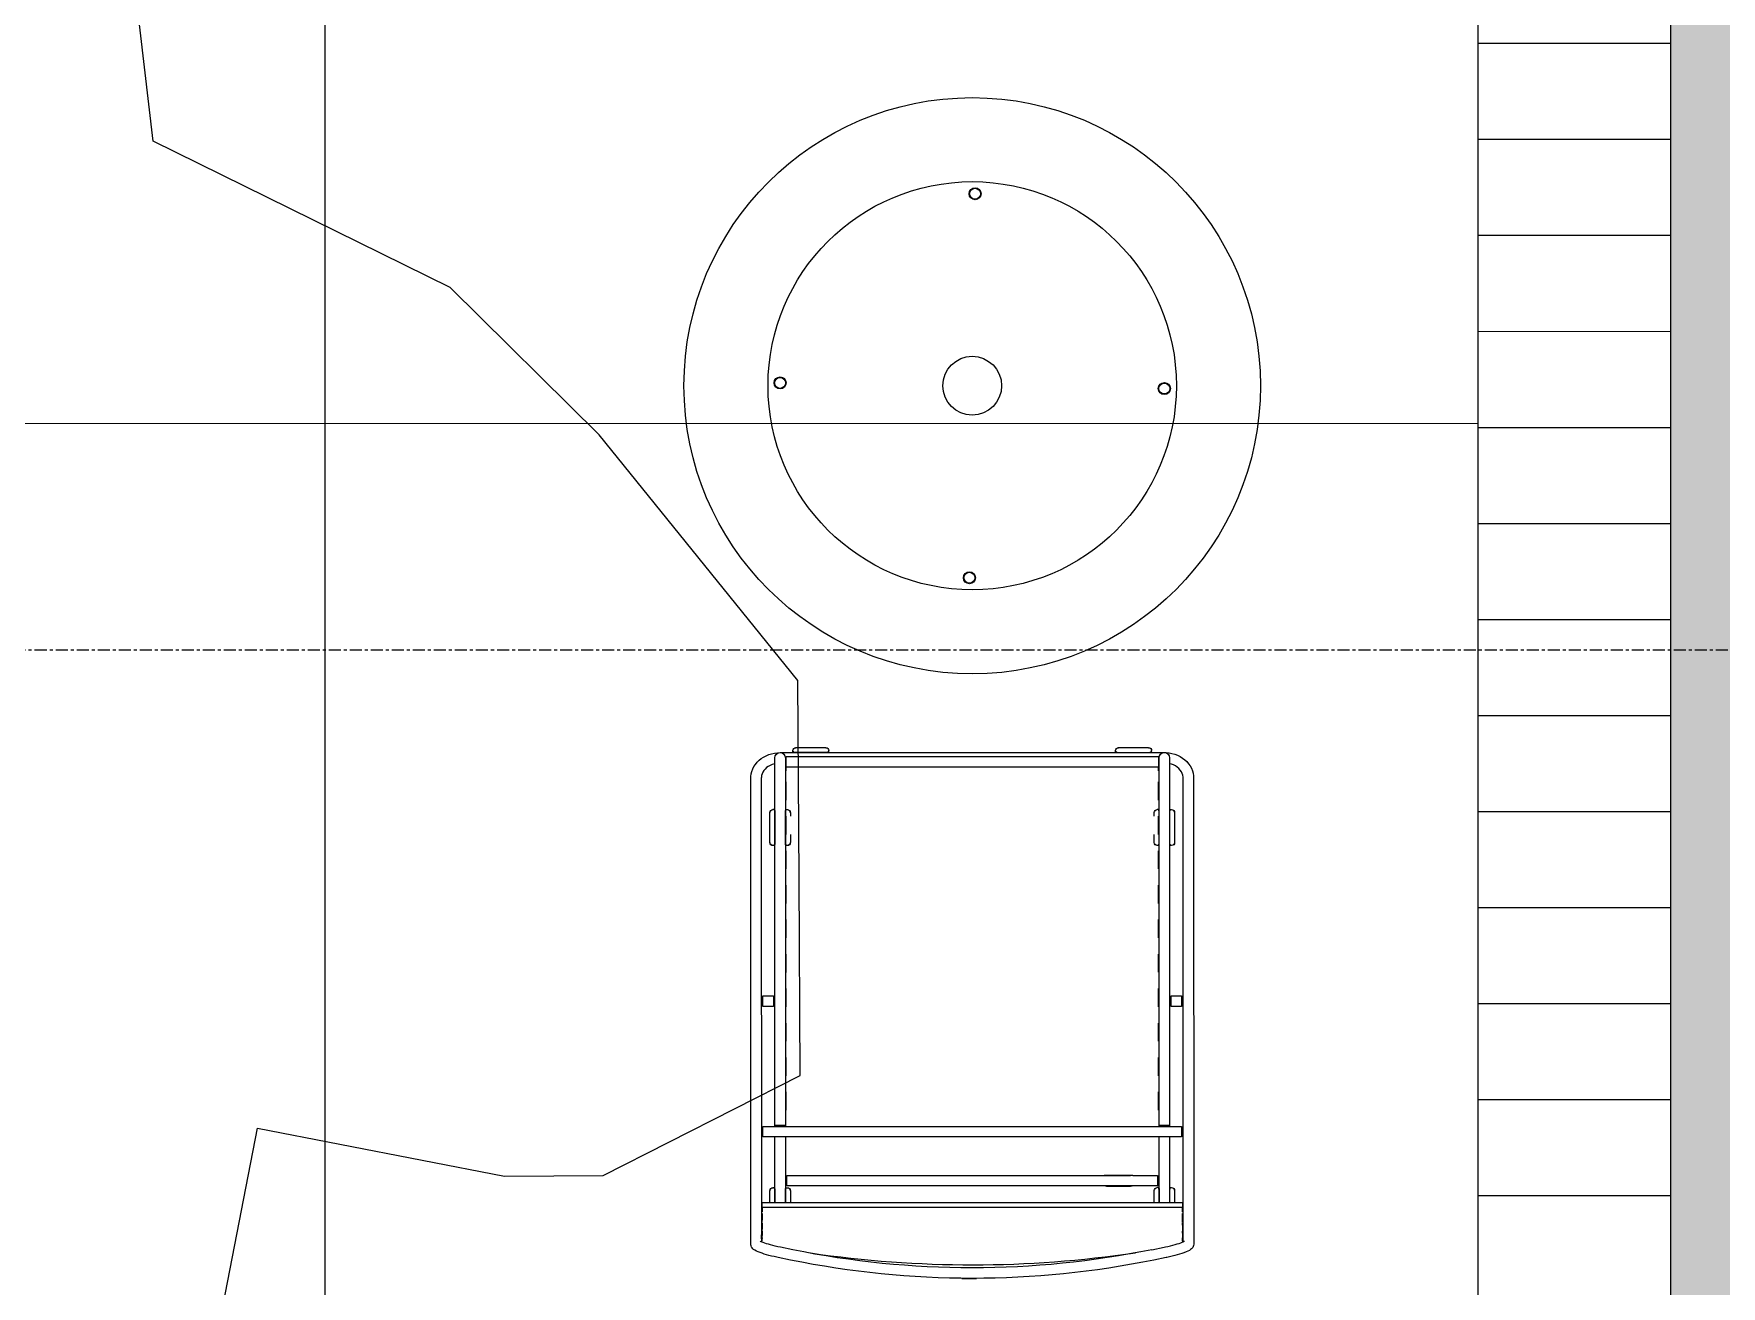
# Model space of a CAD drawing. Header units: inches. Extents: x 3268 to 7018, y 976 to 6708.
# Drawn here: x 6072.7 to 6143, y 2836.6 to 2888.8 of the extents above; entities that cross this region are included whole.
import ezdxf

# ---------------------------------------------------------------- set-up
doc = ezdxf.new("R2010")
doc.units = ezdxf.units.IN
doc.header["$MEASUREMENT"] = 0
doc.linetypes.add('Grid Line 1_2_', pattern=[0.8749999999999999, 0.4999999999999999, -0.125, 0.125, -0.125])
for name, color, linetype, lineweight in [('0-landscaping', 1, 'Continuous', 25), ('L-PVMT-BRCK-HATC', 252, 'Continuous', 15), ('L-PVMT-CONC-HATC', 252, 'Continuous', 15), ('L-SITE-FURN', 2, 'Continuous', 15), ('S-GRID', 1, 'Continuous', 9), ('site_dwg', 8, 'Continuous', 9)]:
    doc.layers.add(name, color=color, linetype=linetype, lineweight=lineweight)

# ---------------------------------------------------------------- blocks, each defined once
blk = doc.blocks.new('site_dwg_dec1-V204-Overall Retail Plan Opt 2')
at = {"layer": '0-landscaping', "color": 213, "flags": 128}
blk.add_lwpolyline([(-107.539738906457, 56.13394474226742), (-101.9856886986969, 60.38071088975857), (-97.74311246706985, 54.82906379929636), (-95.68411449388167, 53.02049293666436), (-89.75630951111326, 51.46381599998789), (-86.13667698831726, 55.58464763820893), (-82.5170444638354, 59.70547927386587), (-82.11050309693802, 68.47359954603097), (-82.48428623070195, 74.27706753642495), (-85.94652405246653, 82.7934399386097), (-78.83185320274445, 92.96953555579101), (-70.68766946013112, 102.2414187691852), (-61.92057036118808, 101.840848160808), (-58.30093783769973, 105.961679799128), (-55.46164372381735, 107.1177861229539), (-49.00267481756656, 112.3947722131256)], dxfattribs=at)
blk = doc.blocks.new('site_dwg_Parc Centre Table-12649362-Overall Retail Plan Opt 2')
at = {"layer": 'L-SITE-FURN', "color": 53}
for centre, radius in [((0, 0), 12.00000000000001), ((0, 0), 8.500000000000004), ((0, 0), 8.500000000000004), ((0, 7.999999998137354), 0.2500000000000009), ((0, 7.999999998137354), 0.2265650000000007), ((0, 7.999999998137354), 0.2265650000000007), ((0, 0), 1.225000000000002), ((0, 0), 1.225000000000002), ((-7.99999999674037, 0), 0.2500000000000009), ((-7.99999999674037, 0), 0.2265650000000008), ((-7.99999999674037, 0), 0.2265650000000008), ((8.000000003725289, 0), 0.2500000000000018), ((8.000000003725289, 0), 0.2265650000000008), ((8.000000003725289, 0), 0.2265650000000008), ((0, -8.00000000093132), 0.2500000000000002), ((0, -8.00000000093132), 0.2265650000000007), ((0, -8.00000000093132), 0.2265650000000007)]:
    blk.add_circle(centre, radius, dxfattribs=at)
blk = doc.blocks.new('site_dwg_Parc Centre Chair-12649364-Overall Retail Plan Opt 2')
at = {"layer": 'L-SITE-FURN', "color": 53}
for p, q in [((-5.15210960805416, 144.8600769862532), (2.092509403824806, 144.8600769862532)), ((105.0000000447035, 111.662467494607), (105.0000000447035, 109.5102025195956)), ((-98.69507284455902, 100.0222348719399), (-98.69507284456448, 106.8864482268364)), ((-98.62499999999999, 106.8864482045174), (-98.62499999999999, 74.15337688475846)), ((-93.37499999999999, 74.15337686240672), (-93.37499999999999, 106.8864481821656)), ((93.3049271554355, 100.0222348719508), (93.30492715544095, 106.8864482268364)), ((93.37499999999999, 106.8864482045174), (93.37499999999999, 74.15337688475846)), ((98.62500004470347, 74.15337686240672), (98.62500004470347, 106.8864481821656)), ((-98.94305960827477, 99.52610816802733), (-99.58202134066777, 99.52610816803279)), ((-98.62499999999999, 99.91365724056958), (-98.74374702572821, 99.96986766904591)), ((-98.73736099898814, 99.97681114822625), (-98.69814531505106, 100.0194497331977)), ((-93.26318013668059, 99.9582953006029), (-93.37499999999999, 99.91486450284718)), ((-93.05694039158878, 99.52610816802733), (-92.41779573255188, 99.52610816803279)), ((65.98043887317179, 93.33116814494132), (80.27772948145865, 93.33116814494132)), ((67.12500004470347, 98.7011681422591), (79.12499999999999, 98.7011681422591)), ((67.12499999999999, 98.64116813242434), (79.12499999999999, 98.64116813242434)), ((67.12500004470347, 93.39035830646752), (79.12499999999999, 93.39035830646752)), ((93.05694039171975, 99.52610819037908), (92.41797870403569, 99.52610819038453)), ((93.37500004470347, 99.91365724056958), (93.25625292956828, 99.96986766904591)), ((93.26263900101183, 99.97681114822625), (93.30185464024542, 100.0194497331977)), ((98.73681986331938, 99.9582953006029), (98.62500004470347, 99.91486450284718)), ((98.94305965310376, 99.52610816802733), (99.58220426744263, 99.52610816803279)), ((-98.94305960828022, -71.47389183196718), (-99.5822042226191, -71.47389183197264)), ((-93.28729726374148, -71.88685204088686), (-93.37500004470347, -71.86048860847949)), ((-92.4179786592067, -71.4738917872637), (-93.05694034689621, -71.47389178726915)), ((93.05694034701627, -71.47389183197264), (92.41779577738087, -71.47389183196172)), ((98.71270278096198, -71.88685204088686), (98.62500004470347, -71.86048863083123)), ((99.58202129608979, -71.47389183197264), (98.94305960840028, -71.47389183197264)), ((-98.94305960828022, -89.47389183197264), (-99.58202129596428, -89.47389183196718)), ((-98.73736095428465, -89.02318882942198), (-98.69814531505106, -88.9805502668023)), ((-93.26318013668059, -89.04170467704533), (-93.37499999999999, -89.08513549715279)), ((-93.05694034689621, -89.4738918096209), (-92.41779573254642, -89.4738918096209)), ((93.05694034702172, -89.47389183197264), (92.4179786593322, -89.47389183196718)), ((93.37499999999999, -89.0863427594304), (93.25625292956828, -89.03013233095406)), ((93.26263904571532, -89.02318882942198), (93.3018546849489, -88.9805502668023)), ((98.73681986331938, -89.04170467704533), (98.62499999999999, -89.08513549715279)), ((98.94305960840573, -89.4738918096209), (99.58220422274461, -89.47389180961544)), ((-92.99999999999999, -108.7986343055963), (-92.99999999999999, -110.5939706414938)), ((92.99999999999999, -108.7986343055963), (92.99999999999999, -110.5939706414938)), ((-92.9999999552965, -112.7088918238878), (-93.37500004470347, -112.7088918238878)), ((-72.0757029801607, -118.0712527781725), (-72.11834152042864, -118.0320371612906)), ((-72.01254902780055, -117.9588918238878), (-72.06875950098036, -118.0776388719678)), ((89.17429701983927, -118.0712528005242), (89.13165843486784, -118.0320371612906)), ((89.23745092749594, -117.9588918015361), (89.18124054372309, -118.0776388719678)), ((93.37500004470347, -112.7088918238878), (93.00000004470347, -112.7088918238878)), ((-89.62499999993996, -118.2769514546126), (-89.62499999993996, -118.9160960466051)), ((-71.62499999993996, -118.2769514546126), (-71.6249999999345, -118.9159131422966)), ((71.62500000005456, -118.2769514322663), (71.62500000006547, -118.9160960466051)), ((89.62500000006001, -118.276951454618), (89.62500000006547, -118.9159131422966))]:
    blk.add_line(p, q, dxfattribs=at)
at = {"layer": 'L-SITE-FURN', "color": 53, "flags": 128}
for points in [[(-90.77290821075438, 135.6949124112725), (-96.91598054766654, 134.441541776061), (-97.62540552020072, 134.293740324676), (-98.96581909060477, 133.9975902736187), (-100.2815961241722, 133.68454901129), (-101.5584086626768, 133.3578752204776), (-102.7832608669996, 133.0206164494157), (-103.9443821758032, 132.6755243763327), (-105.031822130084, 132.3247087597847), (-106.0383843630552, 131.9689694568515), (-106.9613782614469, 131.6063085794449), (-107.8066007047891, 131.2279690951109), (-108.5996329039335, 130.8049394935369), (-109.2361529767513, 130.3756743147969), (-109.6307946592569, 130.0335115492344), (-109.9775705784559, 129.6441143229603), (-110.2702798247337, 129.1915848702192), (-110.4907820820808, 128.6668947413563), (-110.6099520921707, 128.0887343287468), (-110.625, 127.7944520786404), (-110.625, 126.8913959339261), (-110.625, -100.1555052325129), (-110.625, -105.2819801643491), (-110.5979951173067, -106.0539769381285), (-110.4342324882746, -107.3279463797808), (-110.1241589337587, -108.5789549276233), (-109.671241119504, -109.7949756905436), (-109.0798653960228, -110.9646636620164), (-108.3554540276527, -112.0769045501947), (-107.5046180337667, -113.1208061054349), (-106.5353038161993, -114.0857949480414), (-105.4568725973368, -114.9618038535118), (-104.2800748050213, -115.7395071163773), (-103.0169190913439, -116.4105496555567), (-101.6804651767015, -116.9677272588014), (-100.2845858037472, -117.4050975590944), (-98.84373584389685, -117.7180253639817), (-97.37275207042693, -117.9031810238957), (-95.99999999999999, -117.9588918238878), (95.99999999999999, -117.9588918238878), (96.83152838051318, -117.9384794086218), (98.31162124872206, -117.800260797143), (99.76960632205008, -117.5324468538165), (101.1900523155928, -117.1372865438461), (102.5581654161215, -116.618254892528), (103.8594558387995, -115.9801257401705), (105.079873457551, -115.2290366068482), (106.2059940397739, -114.3725502714515), (107.2252615839243, -113.4196849912405), (108.126282736659, -112.3808754757047), (108.8991392701864, -111.2678312882781), (109.5356658250093, -110.0932796001434), (110.0296290367842, -108.8706131950021), (110.3767636120319, -107.6135022640228), (110.5746630728245, -106.3355427011847), (110.625, -105.2819801643491), (110.625, -100.1555052101612), (110.625, 126.8913959339261), (110.625, 127.794452033937), (110.555055052042, 128.42689602077), (110.3836531788111, 128.9559211581945), (110.1397262960672, 129.4138657897711), (109.8445484787226, 129.8068649545312), (109.5015605092049, 130.1546652317047), (109.0853602588177, 130.4881428703665), (108.5178877115249, 130.8529877141118), (107.6336692124605, 131.3101347237825), (106.7893343567848, 131.6772288233041), (105.7856624275446, 132.0616309270262), (104.7213581353426, 132.4279967620969), (103.5898555219173, 132.7838106751442), (102.3942131996155, 133.1304897889495), (101.1427309513092, 133.4668527692556), (99.84646068513392, 133.7906147092581), (98.5180865228176, 134.099001891911), (97.24291299283503, 134.3741891160607), (96.91598054766654, 134.4415417537093), (90.77290821075438, 135.6949124112725)], [(-89.7233734577894, 130.5508890375495), (-95.86644574999808, 129.2975183576345), (-97.15536260604857, 129.0237716808915), (-98.40060125291346, 128.7383818700909), (-99.60634897649287, 128.4411700218916), (-100.7545000612736, 128.136981010437), (-101.8271318525076, 127.8311853781342), (-102.8065751194954, 127.5298225879669), (-103.6756195127964, 127.2398109063506), (-104.4181503206491, 126.9691722169518), (-105.0207438021898, 126.727079719305), (-105.4756573587656, 126.523363173008), (-105.7844910621643, 126.3672379106283), (-105.9598506242037, 126.2658505663276), (-106.0178630501032, 126.228071808815), (-106.0224640667438, 126.2241754308343)], [(-105.1528818905353, 126.6679064556956), (-105.0000000447035, 125.8977051749825), (-105.0000000447035, 124.6286621466279), (-105.375, 126.5178685113788)], [(-98.6249999552965, -112.3985994681716), (-98.86105611920355, -112.3507544249296), (-99.94338691234587, -112.0128419324756), (-100.9616946280002, -111.5727264806628), (-101.9005755186081, -111.0389902889728), (-102.7465601116419, -110.4215858951211), (-103.4883688688278, -109.7312699854374), (-104.1169538944959, -108.9789018854499), (-104.6252125203609, -108.1746968328953), (-105.0072815269232, -107.3276662006974), (-105.2574798613787, -106.4456964209676), (-105.3693927526474, -105.5368741750717), (-105.375, -105.2819801643491), (-105.375, -100.1555052325129), (-105.375, 126.6367470547557)], [(89.7233734577894, 130.5508890375495), (95.86644583940505, 129.2975183576345), (96.53336034715174, 129.1585735827684), (97.79303392767905, 128.8802593722939), (99.02480962872504, 128.587197907269), (100.2102909833193, 128.2839140519499), (101.3319184631109, 127.9752041772008), (102.3724771142006, 127.6663203164935), (103.3150615096092, 127.3631313443184), (104.1429642140865, 127.0724413096905), (104.8395122587681, 126.8025897592306), (105.3880303502083, 126.5645377412438), (105.7353404313326, 126.3935438767075), (105.9417048543691, 126.2771071046591), (106.0209283232689, 126.2253011092543), (106.0150128901005, 126.2303370013833)], [(105.375, 126.6064691618085), (105.375, -100.1555052325129), (105.375, -105.2819801643491), (105.3608205020428, -105.6872313916683), (105.2209383398294, -106.6131886616349), (104.9326789677143, -107.5213785097003), (104.5025500506163, -108.3923873528838), (103.9400898814201, -109.2112972363829), (103.2557150870561, -109.9664354100823), (102.460274040699, -110.6476757749915), (101.5654963105917, -111.2455129623413), (100.5844651311636, -111.7509766593575), (99.53182411193846, -112.1559558436274), (98.62499999999999, -112.3995553180575)], [(105.1526413410902, 126.6666944995522), (105, 125.8977051749825), (105, 124.6286621242761), (105.375, 126.5178685337305)], [(-105.2786941677332, 125.1379868611693), (-105.2786941677332, 123.5285604447126), (-105, 121.3318760097027), (-105, 122.9413024485111), (-105.2786941677332, 125.1379868611693), (-105.1053218543529, 125.1592614948749)], [(-105.1539507955313, 121.4348114132881), (-105.1539507955313, 119.4870695248246), (-105, 117.2955396920442), (-105, 119.2432815805077), (-105.1539507955313, 121.4348114132881), (-105.0142454355955, 121.4441595599055)], [(105.2786942124367, 125.1379869058728), (105.2786942124367, 123.5285604447126), (105.0000000447035, 121.3318760097027), (105.0000000447035, 122.9413024485111), (105.2786942124367, 125.1379869058728), (105.1053218543529, 125.1592614948749)], [(105.1539508402347, 121.4348114132881), (105.1539508402347, 119.4870695248246), (105, 117.295539714396), (105, 119.2432815805077), (105.1539508402347, 121.4348114132881), (105.014245480299, 121.4441595599055)], [(-104.9999999552965, 109.5102024972439), (-104.9999999552965, 106.8864482045174), (105, 106.8864482045174), (105, 109.5102025195956), (-104.9999999552965, 109.5102025195956), (-104.9999999552965, 111.6624675169587)], [(105, 112.4805505648255), (105.0612914711237, 114.6559335887432), (105.0612914711237, 116.9422218203544), (105.0000000447035, 114.7668388411403), (105.0000000447035, 112.4805505648255)], [(-101.1273621171713, 106.8864482268691), (-101.1273621171713, 101.0261081904173), (-101.1128357201815, 101.0261081904173)], [(-93.30492711067198, 106.8864482045174), (-93.30492711067198, 100.0223179534078), (-93.27454908192156, 99.97627249360083)], [(-90.88716427981852, 101.0261081904173), (-90.8726378828287, 101.0261081904173), (-90.8726378828287, 106.8864482045174)], [(90.8726378828287, 106.8864482268691), (90.8726378828287, 101.0261081904173), (90.887164324522, 101.0261081904173)], [(98.69507293403147, 106.8864482045174), (98.69507293403147, 100.0223179534078), (98.72545096278189, 99.97627249360083)], [(101.1128357648849, 101.026108212769), (101.1273621171713, 101.026108212769), (101.1273621171713, 106.8864482045174)], [(-99.58202134066231, 99.52610819038453), (-99.60030193620877, 99.52621509876552), (-99.61808972054676, 99.5265410765678)], [(-98.6249999999345, 99.52610819038453), (-98.94305960828022, 99.52610819037908), (-98.93648721271164, 99.81465154137366), (-98.93118417257027, 100.0474669485957), (-98.89414197200493, 100.0464817061693), (-98.83367116743283, 100.0434581637055), (-98.77777183049328, 100.0389567464208), (-98.73293553286202, 100.0334674268633), (-98.7043259292186, 100.027593277362), (-98.69509412342266, 100.0219812914347)], [(-93.06881582736968, 100.0474669709802), (-93.06351278722285, 99.81465154141186), (-93.05694039165972, 99.52610816806553), (-93.37499999999999, 99.52610816806553)], [(80.2842925339937, 93.39116813242434), (92.62499999999999, 93.39116813242434), (92.62499999999999, 93.83476209640502), (92.62499999999999, 98.64116815477608), (-92.62499999999999, 98.64116815477608), (-92.62499999999999, 93.83476209640502), (-92.62499999999999, 93.39116815477608), (65.96570742130278, 93.39116815477608)], [(-92.41779573255188, 99.52610819038453), (-92.39969806367115, 99.52621509876552), (-92.38191023462421, 99.52654107656234)], [(65.9848535209894, 93.39554024487732), (66.21289944648741, 93.40234395861624), (66.62631310522555, 93.43257542699574), (67.12499999999999, 93.44903560727833), (79.12499999999999, 93.44903560727833)], [(92.41797870403569, 99.52610819038453), (92.39969806379666, 99.52621507641378), (92.38191027946412, 99.52654107656234)], [(93.37500000006001, 99.52610819037908), (93.05694039171975, 99.52610819037908), (93.06351278728287, 99.81465154137366), (93.06881582743516, 100.0474669485902), (93.1058580280005, 100.0464817061693), (93.16632883256715, 100.0434581637055), (93.22222816950124, 100.0389567464208), (93.26706446713796, 100.0334674268633), (93.2956741154794, 100.027593277362), (93.30490587658277, 100.0219812914347)], [(98.9311841726303, 100.0474669262767), (98.93648725748061, 99.81465154141186), (98.94305965304373, 99.52610816806553), (98.62499999999999, 99.52610816806553)], [(99.58220426744263, 99.52610819038453), (99.60030193632882, 99.52621509876552), (99.61808972067227, 99.5265410765678)], [(-98.62499999999999, 68.90337688475846), (-98.62499999999999, 68.17439402639864), (-98.62499999999999, -99.47116796672343), (-98.62499999999999, -115.3338918238878)], [(-98.62499999999999, 68.17439402639864), (-98.53555530309676, 68.21346965432166), (-98.27331666648386, 68.24988236278294), (-97.85615529119967, 68.28115066140889), (-97.31249999999999, 68.30514366924761), (-96.67939996719359, 68.3202262893319), (-95.9999999552965, 68.32537069916724), (-95.3205999881029, 68.3202262893319), (-94.68749999999999, 68.30514366924761), (-94.14384466409682, 68.28115063905715), (-93.72668328881262, 68.24988236278294), (-93.46444465219973, 68.2134696766734), (-93.37499999999999, 68.17439404875039)], [(-93.37499999999999, -115.3338918238878), (-93.37499999999999, -99.47116796672343), (-93.37499999999999, 68.17439404875039), (-93.37499999999999, 68.90337688475846)], [(93.37499999999999, 68.90337688475846), (93.37499999999999, 68.17439402639864), (93.37499999999999, -99.47116796672343), (93.37499999999999, -115.3338918238878)], [(93.37499999999999, 68.17439402639864), (93.46444469690321, 68.21346965432166), (93.7266833335161, 68.24988236278294), (94.1438447088003, 68.28115066140889), (94.68749999999999, 68.30514364689587), (95.32060003280638, 68.3202262893319), (95.99999999999999, 68.32537069916724), (96.67940001189707, 68.3202262893319), (97.31249999999999, 68.30514366924761), (97.85615529119967, 68.28115063905715), (98.27331666648386, 68.24988236278294), (98.53555530309676, 68.2134696766734), (98.62499999999999, 68.17439404875039)], [(98.62500004470347, -115.3338918238878), (98.62500004470347, -99.47116796672343), (98.62500004470347, 68.17439404875039), (98.62500004470347, 68.90337686240672)], [(-92.99999999999999, 60.77884586155414), (-92.99999999999999, 51.79374405741691), (-92.99999999999999, 51.6643354743719)], [(92.99999999999999, 60.77884588390588), (92.99999999999999, 51.79374403506517), (92.99999999999999, 51.66433545202016)], [(-92.99999999999999, 43.55740070343017), (-92.99999999999999, 34.5722988769412), (-92.99999999999999, 34.44289031624793)], [(92.99999999999999, 43.55740070343017), (92.99999999999999, 34.57229889929294), (92.99999999999999, 34.44289031624793)], [(-92.99999999999999, 26.33595556765794), (-92.99999999999999, 17.35085374116897), (-92.99999999999999, 17.22144515812397)], [(92.99999999999999, 26.33595556765794), (92.99999999999999, 17.35085371881723), (92.99999999999999, 17.22144515812397)], [(-92.99999999999999, 9.114510409533976), (-92.99999999999999, 0.1294085830450058), (-92.99999999999999, 0)], [(92.99999999999999, 9.114510409533976), (92.99999999999999, 0.1294085830450058), (92.99999999999999, -2.235174179077148e-08)], [(104.6100000143051, 3.641908206045627), (104.6100000143051, 8.891908206045626), (99.3600000143051, 8.891908206045626), (99.3600000143051, 3.641908183693885), (104.6100000143051, 3.641908183693885)], [(-92.9999999552965, -8.106934770941733), (-92.9999999552965, -17.09203657507896), (-92.9999999552965, -17.22144518047571)], [(93.00000004470347, -8.10693474858999), (93.00000004470347, -17.09203657507896), (93.00000004470347, -17.22144513577222)], [(-92.99999999999999, -25.32837990671396), (-92.99999999999999, -34.31348173320293), (-92.99999999999999, -34.44289031624793)], [(92.99999999999999, -25.32837990671396), (92.99999999999999, -34.31348175555467), (92.99999999999999, -34.44289031624793)], [(-92.99999999999999, -42.54982506483793), (-92.99999999999999, -51.53492686897516), (-92.99999999999999, -51.6643354743719)], [(93.00000004470347, -42.54982506483793), (93.00000004470347, -51.5349268913269), (93.00000004470347, -51.6643354743719)], [(-92.99999999999999, -59.7712702229619), (-92.99999999999999, -68.75637204945086), (-92.99999999999999, -68.88578061014412)], [(92.99999999999999, -59.7712702229619), (92.99999999999999, -68.75637204945086), (92.99999999999999, -68.88578061014412)], [(-101.1128357201815, -72.9738918095827), (-101.1273620724678, -72.9738918095827), (-101.1273620724678, -87.97389178723095), (-101.1128357201815, -87.97389178723095)], [(-99.5822042226191, -71.4738918096209), (-99.60030189149983, -71.47399871799642), (-99.6180897205413, -71.47432471815044)], [(-98.9311841726303, -71.99525056779383), (-98.93648721277712, -71.76243518292902), (-98.94305960834025, -71.47389183193444), (-98.6249999552965, -71.47389183193444)], [(-98.69507288926796, -88.97776510569746), (-98.69507288926796, -71.97011505070621), (-98.74199491732723, -71.93608356270487), (-98.72644945973114, -71.92440294477636)], [(-93.06881582736968, -71.99525056779383), (-93.06351274251936, -71.76243518292902), (-93.05694034695624, -71.4738918095827), (-93.3749999552965, -71.4738918095827)], [(-93.29389603435992, -71.9232884198427), (-93.3049270659685, -71.97010157257317), (-93.3049270659685, -88.97768202424048), (-93.27454903721808, -89.02372752875088)], [(-92.3819102793277, -71.4743247181559), (-92.39969810836918, -71.47399874035362), (-92.4179786592067, -71.4738917872637)], [(-90.8726378828287, -76.99271538108586), (-90.8726378828287, -72.97389178723095), (-90.88716427981852, -72.97389178723095)], [(90.887164324522, -72.9738918095827), (90.8726378828287, -72.9738918095827), (90.8726378828287, -76.99271538108586)], [(92.41779577738087, -71.47389183196172), (92.3996980637912, -71.47399874034816), (92.38191027945321, -71.47432471815044)], [(93.06881582736968, -71.99525056779383), (93.06351278722285, -71.76243518292902), (93.05694034695624, -71.47389183193444), (93.37500004470347, -71.47389183193444)], [(93.30492711073201, -88.97776510569746), (93.30492711073747, -71.97011505070621), (93.25800512737077, -71.93608356271032), (93.2735504955708, -71.92440294478182)], [(98.93118421733378, -71.99525056779383), (98.93648721277712, -71.76243518292902), (98.94305960834025, -71.4738918095827), (98.62500004470347, -71.4738918095827)], [(98.70610401034354, -71.9232884198427), (98.69507288932799, -71.97010159492491), (98.69507288932799, -88.97768204659222), (98.72545096278189, -89.02372752875088)], [(99.61808972066682, -71.47432474050764), (99.60030193632882, -71.47399874035362), (99.58202129608979, -71.47389183197264)], [(101.1128357201815, -87.97389183193444), (101.1273621171713, -87.97389183193444), (101.1273621171713, -72.97389178723095), (101.1128357201815, -72.97389178723095)], [(-92.99999999999999, -76.99271538108586), (-92.99999999999999, -85.97781720757483), (-92.99999999999999, -86.10722579061984)], [(92.99999999999999, -76.99271538108586), (92.99999999999999, -85.97781720757483), (92.99999999999999, -86.1072257682681)], [(-99.58202129595882, -89.47389178726915), (-99.60030189149983, -89.47378490123445), (-99.6180897205413, -89.47345890108043)], [(-98.6249999999345, -89.47389180961544), (-98.94305960827477, -89.4738918096209), (-98.93648721271164, -89.18534843627457), (-98.93118417256481, -88.9525330514043), (-98.89414197200493, -88.95351827147896), (-98.83367116742737, -88.95654181394819), (-98.7777717857898, -88.96104325357372), (-98.73293553286202, -88.96653257313663), (-98.70432588451511, -88.97240670028621), (-98.69509416812069, -88.97801870856527)], [(-93.06881582736968, -88.95253305137156), (-93.06351274251936, -89.18534845858811), (-93.05694034695624, -89.4738918095827), (-93.37499999999999, -89.4738918095827)], [(-92.41779573254642, -89.4738918096209), (-92.3996980636657, -89.47378490123991), (-92.38191023462421, -89.47345892343218)], [(-90.88716423511504, -87.97389183193444), (-90.8726378828287, -87.97389183193444), (-90.8726378828287, -86.1072257682681)], [(90.8726378828287, -86.1072257682681), (90.8726378828287, -87.97389183193444), (90.88716427981852, -87.97389183193444)], [(92.4179786593322, -89.47389183196718), (92.39969810849469, -89.47378490123445), (92.38191027945321, -89.47345890108589)], [(93.37500004476895, -89.4738918096209), (93.05694034701627, -89.4738918096209), (93.06351274258485, -89.18534843626911), (93.0688158274297, -88.95253305140976), (93.10585798329156, -88.95351827148441), (93.16632883256715, -88.95654181394274), (93.22222816950669, -88.96104325357918), (93.26706446713796, -88.96653257313663), (93.29567407078137, -88.97240670028621), (93.30490583187382, -88.97801868620807)], [(98.9311841726303, -88.95253305137156), (98.93648721277712, -89.18534845858811), (98.94305960834025, -89.4738918095827), (98.62500004470347, -89.4738918095827)], [(99.58220422274461, -89.47389180961544), (99.60030189163079, -89.47378490123991), (99.61808972067227, -89.47345892343218)], [(-92.99999999999999, -94.21416053920983), (-92.99999999999999, -103.1992623656988), (-92.99999999999999, -103.3286709263921)], [(92.99999999999999, -94.21416053920983), (92.99999999999999, -103.1992623656988), (92.99999999999999, -103.3286709263921)], [(-89.10364124178885, -118.2650759965181), (-89.33645662665366, -118.2703790366649), (-89.62499999999999, -118.2769514545798), (-89.62499999999999, -117.9588918238878)], [(-72.12112672620422, -118.0289647132486), (-89.12877675884373, -118.0289647132486), (-89.16280826919682, -118.0758866966153), (-89.17448888713078, -118.0603413284152)], [(-71.62500004463799, -117.9588918015743), (-71.62500004464344, -118.2769514546126), (-71.9135433285828, -118.2703790590549), (-72.14635880284912, -118.2650759965563), (-72.14537353807098, -118.2280338183427), (-72.14234997325546, -118.1675629914134), (-72.13784855598168, -118.1116636544793), (-72.13235923641331, -118.0668273568481), (-72.12648506456024, -118.0382177308529), (-72.12087312334187, -118.0289859921122)], [(72.1463588029146, -118.2650759965181), (71.91354337334631, -118.2703790590167), (71.62499999999999, -118.2769514322281), (71.62499999999999, -117.9588918238878)], [(72.0755111128692, -118.0603413284207), (72.08719177550118, -118.0758866966153), (72.11834152048867, -118.0320371389716), (89.12887327379029, -118.0320371389716)], [(89.12912692135613, -118.0289859921067), (89.12351489073625, -118.0382177308474), (89.11764076358666, -118.0668273791998), (89.1121514440183, -118.1116636768311), (89.10764998204102, -118.1675629690671), (89.10462646192899, -118.2280337736392), (89.10364128655782, -118.2650760189081), (89.33645662671368, -118.2703790366977), (89.62500000006001, -118.276951454618), (89.62500000006547, -117.958891823926)], [(-89.62499999993996, -118.9160960466051), (-89.62489306920178, -118.9341937378431), (-89.6245670913995, -118.9519815445274)], [(-88.12499999999999, -120.4467275217175), (-88.12499999999999, -120.4612539410591), (-73.12499999999999, -120.4612539410591), (-73.12499999999999, -120.4467275217175)], [(-71.6249999999345, -118.9159131422966), (-71.62510693067269, -118.9341937378376), (-71.62543290847496, -118.9519815668846)], [(71.62500004476895, -118.9160960466051), (71.6251069307982, -118.9341937378376), (71.62543290860047, -118.9519815445328)], [(73.12500004470347, -120.4467275217175), (73.12500004470347, -120.4612539410591), (88.12499999999999, -120.4612539410591), (88.12499999999999, -120.4467275440693)], [(89.62500000006547, -118.9159131422966), (89.62489306933274, -118.9341937154913), (89.62456709153047, -118.9519815445274)]]:
    blk.add_lwpolyline(points, dxfattribs=at)
for points in [[(-105.0612914711237, 114.6559335663915), (-105, 112.4805505871773), (-105, 114.7668388411403), (-105.0612914711237, 116.9422218203544)], [(104.6250000447035, 68.90337688475846), (104.6250000447035, 74.15337688475846), (-104.625, 74.15337688475846), (-104.625, 68.90337688475846)], [(-99.3600000143051, 3.641908183693885), (-99.3600000143051, 8.891908183693884), (-104.6100000143051, 8.891908183693884), (-104.6100000143051, 3.641908183693885)], [(93.00000004470347, -116.0187544003129), (93.00000004470347, -110.5939706414938), (-92.9999999552965, -110.5939706414938), (-92.9999999552965, -116.0187544003129)]]:
    blk.add_lwpolyline(points, close=True, dxfattribs=at)
at = {"layer": 'L-SITE-FURN', "color": 53}
for centre, radius, start, end in [((0, -309.2295132279395), 454.0897107672926, 78.4688402691743, 101.531159694192), ((4.470348358154296e-08, -309.2294307053089), 448.8396299040457, 78.46884544236396, 101.531154557636), ((-2.820789813995361e-05, -413.986047886312), 552.2285268878792, 81.50895585287802, 98.42182215086625), ((-99.60001297295092, 101.0390935465693), 1.512878487691319, 180.4917886857532, 269.989056738435), ((-99.54299555718897, 101.0243585184216), 1.499698701978213, 179.9331543286035, 267.1298367828626), ((-93.11782054603098, 99.40495967119931), 0.6443734013667467, 85.63843134259743, 106.6495027717517), ((-92.3984945565462, 101.0375884696841), 1.511373856719696, 269.9543737267632, 359.56478090988), ((-92.457004442811, 101.0243585184216), 1.499698701983068, 272.8701631283136, 0.06684565360955659), ((66.40522603690623, 98.8965696170926), 5.55305661051406, 262.4883124783293, 277.4474965844498), ((66.81721687316893, 93.72848682850598), 4.982197312627298, 86.45820757647644, 99.58243239901385), ((79.44289608299731, 94.13531854748724), 4.576902952133486, 79.89101692512563, 93.98277636692633), ((79.49106489121912, 89.01849371194838), 4.445638867839188, 80.06250154827138, 94.7232232825234), ((79.84101618826388, 99.9614828377962), 6.610019421239008, 263.7813555604127, 276.2831160545116), ((92.39998707175253, 101.0390935465693), 1.512878486939317, 180.4917886057145, 269.989056738435), ((92.45700448751448, 101.0243585184216), 1.499698701978213, 179.9331543286035, 267.1298367828632), ((98.88217945396899, 99.40495967119931), 0.6443734013684133, 85.6384313425986, 106.6495027717511), ((99.60150548815726, 101.0375884696841), 1.511373856719681, 269.9543737267632, 359.56478090988), ((99.54299555718897, 101.0243585184216), 1.499698701980392, 272.8701631283133, 0.06684565360967626), ((-99.60150544345377, -72.98537211120127), 1.511373855967898, 89.9543737267635, 179.5647809098804), ((-99.54299555718897, -72.9721421599388), 1.49969870198284, 92.87016312831388, 180.0668456536092), ((-98.90497863292693, -71.14105689525603), 0.8545955637802443, 268.2427905895108, 284.0421402390015), ((-93.11782054603098, -71.35274329036473), 0.6443734013737976, 253.350497172028, 274.3615686396673), ((-92.39998707175253, -72.9868771880865), 1.512878488443172, 0.4917886857529703, 89.9890567384349), ((-92.457004442811, -72.9721421599388), 1.499698701977787, 359.9331543286032, 87.12983678286325), ((92.39849451184271, -72.98537211120127), 1.511373855216513, 89.95437372676345, 179.5647809098801), ((92.457004442811, -72.9721421599388), 1.499698701980306, 92.87016312831328, 180.0668456536093), ((93.09502136707304, -71.14105689525603), 0.8545955637794054, 268.2427905895109, 284.0421402390029), ((98.88217945396899, -71.35274329036473), 0.6443734013749574, 253.3504971720273, 274.361568639667), ((99.60001297295092, -72.9868771880865), 1.512878488443158, 0.4917886857529703, 89.98905673843544), ((99.54299555718897, -72.9721421599388), 1.499698701980217, 359.9331543286032, 87.12983678286355), ((-99.60001292824744, -87.9609064310789), 1.51287848769139, 180.4917886857532, 269.989056738435), ((-99.54299555718897, -87.97564148157834), 1.499698701977744, 179.9331543286035, 267.1298367828628), ((-93.11782054603098, -89.5950403511524), 0.6443734013576818, 85.63843134259805, 106.6495027717517), ((-92.3984945565462, -87.96241153031586), 1.511373856720037, 269.9543737267632, 359.56478090988), ((-92.457004442811, -87.97564148157834), 1.499698701982769, 272.8701631283137, 0.06684565360957052), ((92.39998707175253, -87.9609064310789), 1.512878486939317, 180.491788605715, 269.989056738435), ((92.457004442811, -87.97564148157834), 1.499698701977744, 179.9331543286035, 267.1298367828628), ((98.88217945396899, -89.5950403511524), 0.6443734013588502, 85.63843134259838, 106.6495027717522), ((99.60150548815726, -87.96241150796412), 1.511373856719866, 269.9543737267632, 359.56478090988), ((99.54299555718897, -87.97564148157834), 1.499698701980194, 272.8701631283137, 0.06684565360968389), ((-95.99999999999999, -115.3338918238878), 2.625000000000043, 180.0000000355735, 0), ((-89.95783491432665, -118.2388704568148), 0.85459556369123, 358.242790598673, 14.0421402670435), ((71.29216508567332, -118.2388704121113), 0.8545955636621128, 358.2427905986731, 14.04214026704255), ((95.99999999999999, -115.3338918238878), 2.625000000000085, 180.0000000355735, 0), ((-88.11351969838141, -118.9353972896933), 1.511373856719653, 179.9543737267711, 269.5647808387338), ((-88.12674964964388, -118.8768873587251), 1.499698701979965, 182.870163128313, 270.0668456536202), ((-73.13798537850379, -118.933904774487), 1.512878488443051, 270.4917887657909, 359.989056729542), ((-73.1232503056526, -118.8768873587251), 1.499698701975527, 269.9331543285927, 357.1298368716865), ((73.13648030161856, -118.9353972896933), 1.511373856719425, 179.9543737267711, 269.5647808387342), ((73.12325035035609, -118.8768873810768), 1.499698701980136, 182.8701631283138, 270.0668456536202), ((88.1120145767927, -118.933904774487), 1.512878488443051, 270.4917887657915, 359.989056729542), ((88.12674969434737, -118.8768873810768), 1.499698701975371, 269.9331543285932, 357.1298368716861)]:
    blk.add_arc(centre, radius, start, end, dxfattribs=at)
for centre, major_axis, ratio, start_param, end_param in [((-98.87507289648055, 100.0325036868453), (0.1800000000000537, 0), 0.08748866352632668, 1.887808886359502, 2.664986530857012), ((-93.12492710351943, 100.0325036868453), (0.1800000000000882, 0), 0.08748866352627552, 0.4766061227329479, 1.25378376723009), ((93.12492710351943, 100.0325036868453), (0.1800000000000134, 0), 0.08748866352634627, 1.887808886359343, 2.66498653085703), ((98.87507289648055, 100.0325036868453), (0.1799999999999925, 0), 0.08748866352632204, 0.4766061227329122, 1.253783767230082), ((-98.87507289648055, -71.98028735071419), (0.1800000000000536, 0), 0.0874886635253937, 3.618198776308566, 4.395376420819843), ((-93.12492710351943, -71.98028732836245), (0.1800000000000843, 0), 0.08748866352541283, 5.029401539950264, 5.806579184461035), ((93.12492714822291, -71.98028735071419), (0.1800000000000088, 0), 0.08748866352541548, 3.618198776308537, 4.395376420819769), ((98.87507289648055, -71.98028730601071), (0.17999999999999, 0), 0.08748866352545866, 5.029401539950195, 5.806579184461103), ((-98.87507289648055, -88.96749629080294), (0.1800000000000418, 0), 0.08748866352635588, 1.887808886362882, 2.664986530857147), ((-93.12492714822291, -88.96749631315468), (0.1800000000000882, 0), 0.08748866352631172, 0.476606122733581, 1.25378376722661), ((93.12492714822291, -88.96749629080294), (0.1800000000000015, 0), 0.08748866352637547, 1.887808886362724, 2.664986530857166), ((98.87507289648055, -88.96749631315468), (0.1799999999999925, 0), 0.08748866352639217, 0.4766061227325854, 1.253783767226563), ((-89.11860448122023, -118.2089646980166), (0, 0.1799999999998436), 0.08748866352621101, 3.618198776316555, 4.395376420819103), ((-72.13139547407626, -118.2089646980166), (0, 0.1799999999998229), 0.08748866352601341, 1.887808886361475, 2.66498653086476), ((72.13139551877974, -118.2089647203684), (0, 0.1799999999998404), 0.08748866352642531, 3.61819877631745, 4.395376420816689), ((89.11860448122023, -118.2089647203684), (0, 0.1799999999998229), 0.08748866352601341, 1.887808886361475, 2.66498653086476)]:
    blk.add_ellipse(centre, major_axis=major_axis, ratio=ratio, start_param=start_param, end_param=end_param, dxfattribs=at)
blk = doc.blocks.new('site_dwg_b2-12649368-Overall Retail Plan Opt 2')
at = {"layer": 'L-PVMT-BRCK-HATC', "color": 53}
blk.add_line((0, 0), (0, 7.990953347180038), dxfattribs=at)
blk = doc.blocks.new('site_dwg-12440225-Overall Retail Plan Opt 2')
at = {"layer": 'L-PVMT-BRCK-HATC'}
h = blk.add_hatch(dxfattribs=at)
h.set_pattern_fill('FP_246', color=53, style=0, pattern_type=2)
h.set_pattern_definition([(41.19300000000002, (24339643.438, 9814490.821), (0.375403592299723, 5.641549445222338), [11.995, -3.998]), (131.193, (24339646.447, 9814493.454), (0.3754035922997256, 5.641549445222338), [11.995, -3.998])])
h.paths.add_polyline_path([(24340944.14260868, 9815161.56902191), (24340946.20790308, 9815192.747086309), (24341054.75702199, 9815287.751801526), (24341063.87239928, 9815424.199854838), (24341015.92996943, 9815427.389928112), (24341020.73005893, 9815499.242452446), (24341068.6233038, 9815496.042956479), (24341085.92457959, 9815756.343615633), (24341038.03025398, 9815759.526984198), (24341042.83057567, 9815831.382984137), (24341090.71518529, 9815828.196758201), (24341094.25579284, 9815881.407237886), (24340999.25292033, 9815989.95425186), (24341037.33064584, 9816562.210287204), (24341145.95890891, 9816657.28427078), (24341149.83738892, 9816715.34122569), (24341101.91933975, 9816718.542378701), (24341106.71858403, 9816790.382251019), (24341154.61183225, 9816787.182754835), (24341172.38615708, 9817054.592693102), (24341124.49183767, 9817057.776154408), (24341129.29215316, 9817129.632061608), (24341177.18540137, 9817126.432565417), (24341191.29366988, 9817337.949903736), (24341143.30704276, 9817341.15563808), (24341148.15635795, 9817412.992162973), (24341196.04622471, 9817409.792895138), (24341198.60298609, 9817448.452610748), (24341103.52900252, 9817557.080873795), (24341063.62171076, 9817559.73488301), (24340904.2315685, 9815164.235268736)])
at = {"layer": 'L-PVMT-BRCK-HATC', "color": 53, "flags": 128}
blk.add_lwpolyline([(24341063.62171076, 9817559.73488301), (24340904.2315685, 9815164.235268736), (24340944.14260868, 9815161.56902191), (24340946.20790308, 9815192.747086309), (24341054.75702199, 9815287.751801526), (24341063.87239928, 9815424.199854838), (24341015.92996943, 9815427.389928112), (24341020.73005893, 9815499.242452446), (24341068.6233038, 9815496.042956479), (24341085.92457959, 9815756.343615633), (24341038.03025398, 9815759.526984198), (24341042.83057567, 9815831.382984137)], dxfattribs=at)
at = {"layer": 'L-PVMT-CONC-HATC', "color": 53}
blk.add_line((24340916.96558049, 9815476.247100728), (24340837.15257487, 9815481.557831474), dxfattribs=at)
at = {"layer": 'L-PVMT-CONC-HATC', "color": 53, "flags": 128}
for points in [[(24340810.97856645, 9813883.407517424), (24341079.49527819, 9817918.8457369), (24341096.7375669, 9818177.973708384)], [(24340761.14013512, 9813857.37360203), (24340780.70351875, 9814151.384449093), (24340979.00650612, 9817131.606608108)]]:
    blk.add_lwpolyline(points, dxfattribs=at)
at = {"xscale": 1.5, "yscale": 1.5, "zscale": 1.5, "rotation": 37.81158375857705}
blk.add_blockref('site_dwg_dec1-V204-Overall Retail Plan Opt 2', (24341040.69063398, 9815472.577520315), dxfattribs=at)
for name, p, rotation in [('site_dwg_Parc Centre Table-12649362-Overall Retail Plan Opt 2', (24340896.05600664, 9815479.222987514), 265.3477314617986), ('site_dwg_b2-12649368-Overall Retail Plan Opt 2', (24340926.00552301, 9815491.512319684), 86.19368400659664), ('site_dwg_b2-12649368-Overall Retail Plan Opt 2', (24340925.73998744, 9815487.521143058), 86.19368400659664), ('site_dwg_b2-12649368-Overall Retail Plan Opt 2', (24340925.47445187, 9815483.52996643), 86.19368400659664), ('site_dwg_b2-12649368-Overall Retail Plan Opt 2', (24340925.2089163, 9815479.538789805), 86.19368400659664), ('site_dwg_b2-12649368-Overall Retail Plan Opt 2', (24340924.94338073, 9815475.54761318), 86.19368400659664), ('site_dwg_b2-12649368-Overall Retail Plan Opt 2', (24340924.67784516, 9815471.556436554), 86.19368400659664), ('site_dwg_b2-12649368-Overall Retail Plan Opt 2', (24340924.41230959, 9815467.565259928), 86.19368400659664), ('site_dwg_b2-12649368-Overall Retail Plan Opt 2', (24340924.14677402, 9815463.5740833), 86.19368400659664), ('site_dwg_b2-12649368-Overall Retail Plan Opt 2', (24340923.88123845, 9815459.582906675), 86.19368400659664), ('site_dwg_b2-12649368-Overall Retail Plan Opt 2', (24340923.61570288, 9815455.591730049), 86.19368400659664), ('site_dwg_b2-12649368-Overall Retail Plan Opt 2', (24340923.35016731, 9815451.600553423), 86.19368400659664), ('site_dwg_b2-12649368-Overall Retail Plan Opt 2', (24340923.08463174, 9815447.609376796), 86.19368400659664), ('site_dwg_b2-12649368-Overall Retail Plan Opt 2', (24340922.81909617, 9815443.61820017), 86.19368400659664)]:
    blk.add_blockref(name, p, dxfattribs=dict(rotation=rotation))
at = {"extrusion": (0, 0, -1), "xscale": 0.08333333333333331, "yscale": 0.08333333333333331, "zscale": -0.08333333333333331, "rotation": 183.8068303748066}
blk.add_blockref('site_dwg_Parc Centre Chair-12649364-Overall Retail Plan Opt 2', (-24340894.38890264, 9815454.168698248), dxfattribs=at)

msp = doc.modelspace()

# ---------------------------------------------------------------- linework, layer by layer
at = {"layer": 'S-GRID', "linetype": 'Grid Line 1_2_'}
msp.add_line((6493.236018851904, 2863.148582565577), (3735.343510317573, 2863.148582565585), dxfattribs=at)

# ---------------------------------------------------------------- block references
at = {"layer": 'site_dwg', "color": 53, "lineweight": 15, "rotation": 3.810000000000009}
msp.add_blockref('site_dwg-12440225-Overall Retail Plan Opt 2', (-23628768.691637, -11408316.78144797), dxfattribs=at)

doc.saveas('drawing.dxf')
